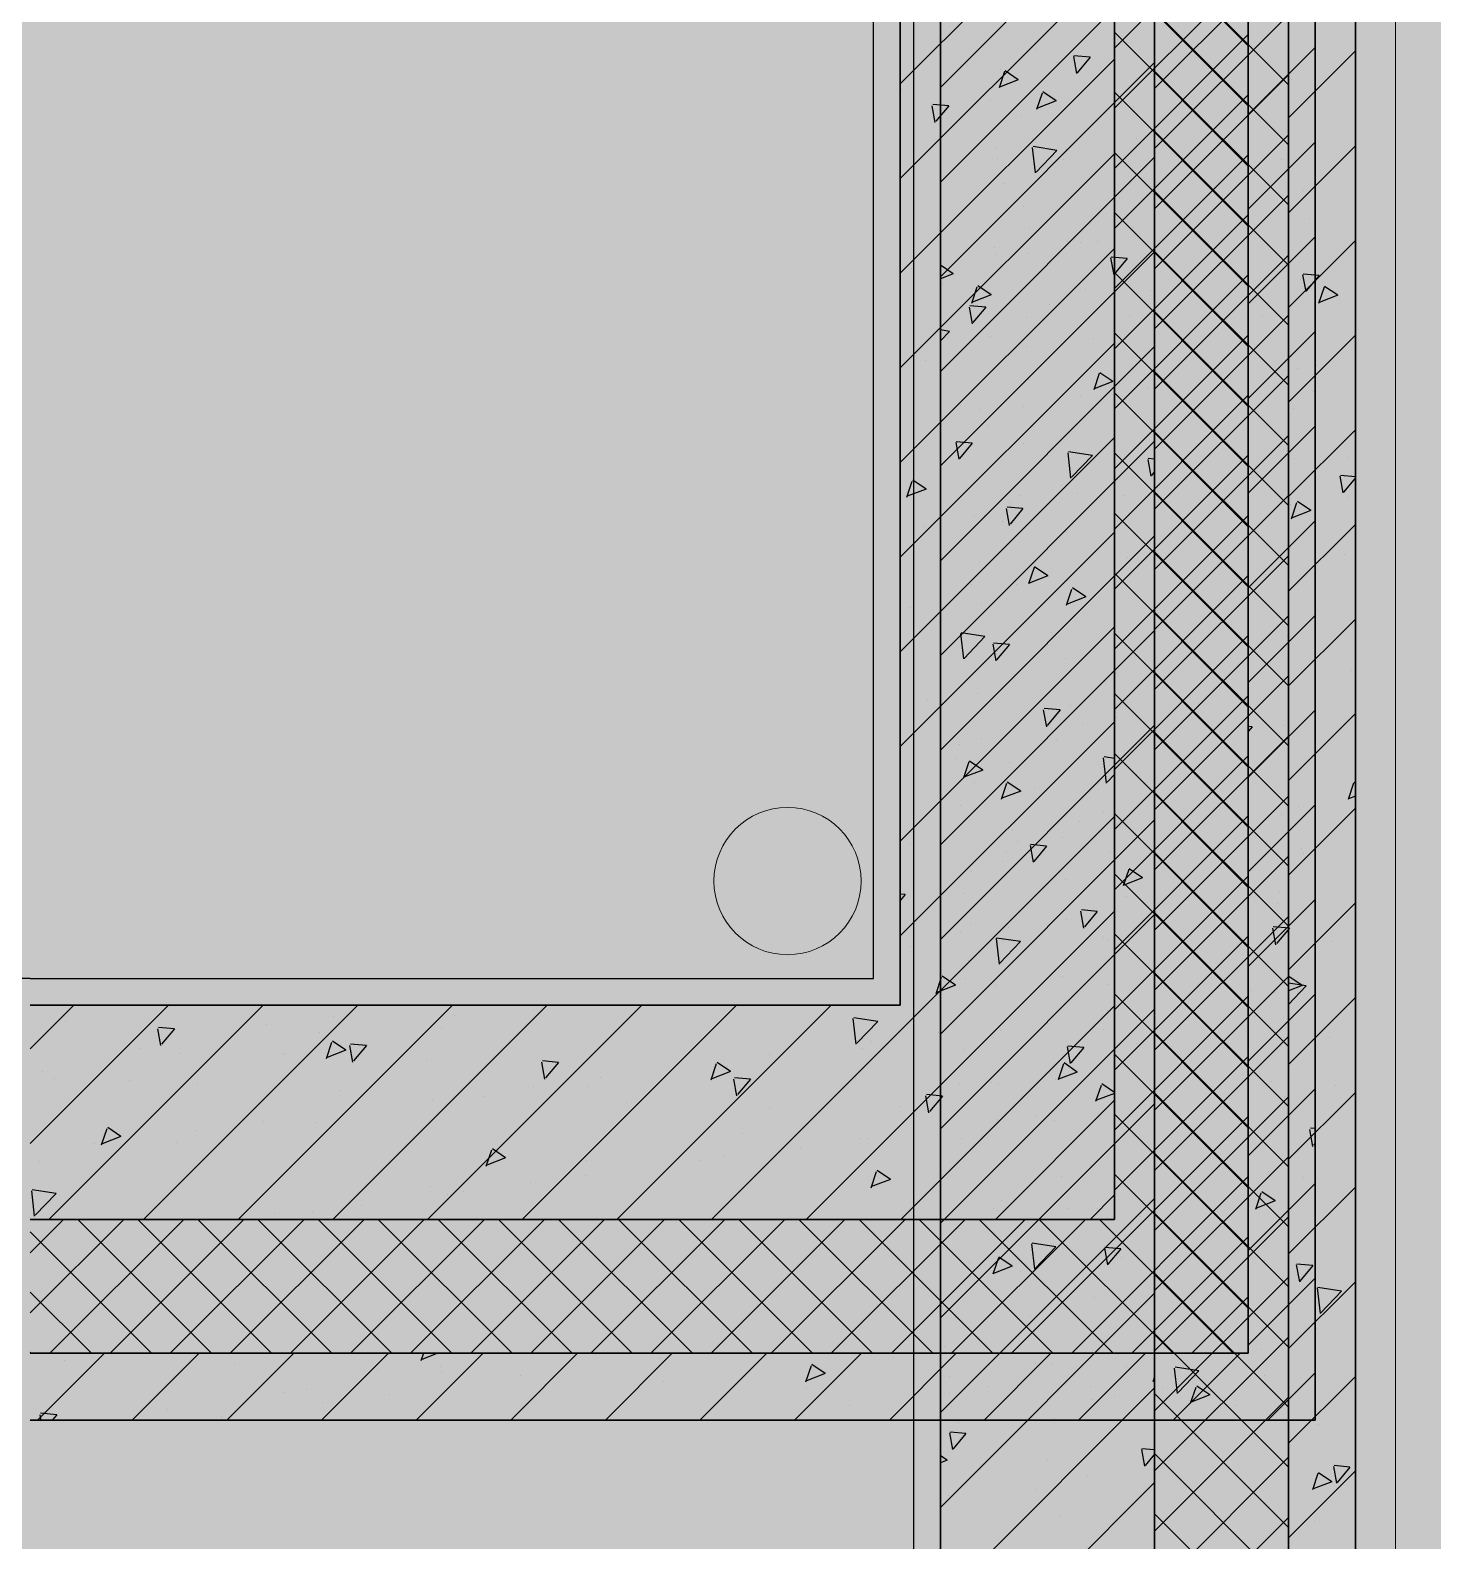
# Model space of a CAD drawing. Header units: inches. Extents: x 143994 to 247866, y 243815 to 272761.
# Drawn here: x 178546 to 179593, y 249636 to 250764 of the extents above; entities that cross this region are included whole.
import ezdxf

# ---------------------------------------------------------------- set-up
doc = ezdxf.new("R2010")
doc.units = ezdxf.units.IN
doc.header["$LTSCALE"] = 1000
doc.header["$MEASUREMENT"] = 0
doc.layers.get('DEFPOINTS').update_dxf_attribs({"color": 62})
for name, color, linetype in [('0-建筑1F', 127, 'Continuous'), ('0-建筑2F', 127, 'Continuous'), ('A-S-face(建筑粉刷线)', 136, 'Continuous'), ('PUB_HATCH', 8, 'Continuous')]:
    doc.layers.add(name, color=color, linetype=linetype)
for name, color, linetype, lineweight in [('A-Flr-Opng', 14, 'Continuous', 9), ('A-M-Stone', 11, 'Continuous', 15), ('A-Wall', 254, 'Continuous', 35), ('W-保温层', 8, 'Continuous', 13)]:
    doc.layers.add(name, color=color, linetype=linetype, lineweight=lineweight)

# ---------------------------------------------------------------- blocks, each defined once
blk = doc.blocks.new('144')
at = {"layer": 'A-Flr-Opng', "color": 127}
blk.add_circle((660072.7, -390057.6), 55, dxfattribs=at)
blk.add_circle((660072.7, -390057.6), 55, dxfattribs=at)
at = {"layer": 'A-S-face(建筑粉刷线)', "color": 127}
for p, q in [((660136.9, -390130.3), (660136.9, -387145.3)), ((659506.9, -390130.3), (657906.9, -390130.3)), ((659506.9, -390130.3), (660136.9, -390130.3))]:
    blk.add_line(p, q, dxfattribs=at)
at = {"layer": 'A-Wall', "color": 127}
for p, q in [((660156.9, -385330.3), (660156.9, -390150.3)), ((660316.9, -390310.3), (660316.9, -385330.3)), ((660416.9, -385330.3), (660416.9, -390410.3)), ((660466.9, -390460.3), (660466.9, -385330.3)), ((660156.9, -390150.3), (659506.9, -390150.3)), ((659506.9, -390310.3), (660316.9, -390310.3)), ((660416.9, -390410.3), (659506.9, -390410.3)), ((659506.9, -390460.3), (660466.9, -390460.3))]:
    blk.add_line(p, q, dxfattribs=at)
at = {"layer": 'PUB_HATCH', "color": 127, "linetype": 'Continuous'}
for p, q in [((660316.9, -389302.2), (660156.9, -389462.2)), ((660316.9, -389372.9), (660156.9, -389532.9)), ((660258.4, -389436.6), (660258.4, -389436.6)), ((660466.9, -389435), (660416.9, -389485)), ((660316.9, -389443.6), (660156.9, -389603.6)), ((660207.1, -389448.5), (660207.1, -389448.5)), ((660274.5, -389446.2), (660274.5, -389446.2)), ((660157.1, -389455.1), (660157.1, -389455.1)), ((660157.9, -389466.2), (660157.9, -389466.2)), ((660262.9, -389469.1), (660258.8, -389481.2)), ((660273.5, -389474.8), (660259.5, -389480.2)), ((660273.5, -389474.8), (660263.5, -389468.1)), ((660460.9, -389475.4), (660460.9, -389475.4)), ((660180.5, -389478.5), (660182.8, -389491)), ((660193.1, -389478.5), (660181.2, -389477.5)), ((660193.1, -389478.5), (660183.5, -389490)), ((660228.1, -389509.6), (660228.1, -389509.6)), ((660255.5, -389509.7), (660257.7, -389528.7)), ((660256, -389503.2), (660256, -389503.2)), ((660274, -389511.8), (660256.2, -389509)), ((660466.9, -389505.7), (660416.9, -389555.7)), ((660316.9, -389514.3), (660156.9, -389674.3)), ((660274, -389511.8), (660258.4, -389528)), ((660280.8, -389510.8), (660280.8, -389510.8)), ((660441.6, -389518.6), (660441.6, -389518.6)), ((660234.2, -389536.2), (660234.2, -389536.2)), ((660458.4, -389541.9), (660458.4, -389541.9)), ((660253.5, -389569.7), (660253.5, -389569.7)), ((660466.9, -389576.4), (660416.9, -389626.4)), ((660316.9, -389585), (660156.9, -389745)), ((660252.9, -389588.9), (660252.9, -389588.9)), ((660282.2, -389580.1), (660282.2, -389580.1)), ((660304, -389579.7), (660304, -389579.7)), ((660165.5, -389600.1), (660165.5, -389600.1)), ((660228.2, -389589.7), (660228.2, -389589.7)), ((660466.4, -389597.9), (660466.4, -389597.9)), ((660188.3, -389611.3), (660188.3, -389611.3)), ((660456, -389608.5), (660456, -389608.5)), ((660214.2, -389614.1), (660210.1, -389626.2)), ((660224.8, -389619.8), (660210.8, -389625.2)), ((660224.8, -389619.8), (660214.9, -389613.1)), ((660295.1, -389615.8), (660295.1, -389615.8)), ((660208.3, -389628.9), (660210.6, -389641.5)), ((660220.9, -389629), (660208.9, -389627.9)), ((660220.9, -389629), (660211.2, -389640.4)), ((660251.1, -389636.3), (660251.1, -389636.3)), ((660427.7, -389635.3), (660427.7, -389635.3)), ((660316.9, -389655.7), (660156.9, -389815.7)), ((660301.4, -389652), (660301.4, -389652)), ((660466.9, -389647.1), (660416.9, -389697.1)), ((660251.3, -389658.6), (660251.3, -389658.6)), ((660175.6, -389668.5), (660175.6, -389668.5)), ((660453.6, -389675.1), (660453.6, -389675.1)), ((660273.9, -389699.4), (660273.9, -389699.4)), ((660248.7, -389702.9), (660248.7, -389702.9)), ((660450.8, -389704.3), (660450.8, -389704.3)), ((660157.3, -389719.4), (660157.3, -389719.4)), ((660256.1, -389718), (660256.1, -389718)), ((660466.9, -389717.8), (660416.9, -389767.8)), ((660316.9, -389726.4), (660156.9, -389886.4)), ((660248.8, -389730.9), (660248.8, -389730.9)), ((660198.7, -389737.5), (660198.7, -389737.5)), ((660282, -389737.7), (660284.2, -389756.6)), ((660300.5, -389739.7), (660282.7, -389736.9)), ((660300.5, -389739.7), (660284.9, -389755.9)), ((660451.1, -389741.7), (660451.1, -389741.7)), ((660176.2, -389764.9), (660166.2, -389758.1)), ((660466.9, -389749.4), (660466.9, -389749.4)), ((660165.5, -389759.2), (660161.5, -389771.2)), ((660176.2, -389764.9), (660162.2, -389770.2)), ((660246.2, -389769.5), (660246.2, -389769.5)), ((660236, -389779.4), (660238.3, -389791.9)), ((660248.6, -389779.4), (660236.7, -389778.4)), ((660248.6, -389779.4), (660239, -389790.9)), ((660448.3, -389776.5), (660448.3, -389776.5)), ((660453, -389775.2), (660448.9, -389787.3)), ((660463.6, -389780.9), (660449.6, -389786.2)), ((660463.6, -389780.9), (660453.6, -389774.2)), ((660233.6, -389789.4), (660233.6, -389789.4)), ((660466.9, -389788.6), (660416.9, -389838.6)), ((660316.9, -389797.1), (660156.9, -389957.1)), ((660174.2, -389792.8), (660174.2, -389792.8)), ((660280.9, -389797.3), (660280.9, -389797.3)), ((660196.2, -389809.7), (660196.2, -389809.7)), ((660448.7, -389808.3), (660448.7, -389808.3)), ((660216.3, -389819.7), (660216.3, -389819.7)), ((660243.8, -389836.1), (660243.8, -389836.1)), ((660281.6, -389833.3), (660281.6, -389833.3)), ((660429.9, -389828.7), (660429.9, -389828.7)), ((660284.9, -389839.7), (660280.9, -389851.8)), ((660295.5, -389845.4), (660281.5, -389850.8)), ((660295.5, -389845.4), (660285.6, -389838.7)), ((660164.9, -389853.4), (660164.9, -389853.4)), ((660466.9, -389859.3), (660416.9, -389909.3)), ((660316.9, -389867.8), (660156.9, -390027.8)), ((660269.9, -389872), (660269.9, -389872)), ((660446.3, -389874.8), (660446.3, -389874.8)), ((660241.4, -389902.6), (660241.4, -389902.6)), ((660177.4, -389921.9), (660177.4, -389921.9)), ((660284.2, -389926.4), (660284.2, -389926.4)), ((660316.9, -389938.6), (660156.9, -390098.6)), ((660263.8, -389929.8), (660266.1, -389942.3)), ((660276.4, -389929.8), (660264.4, -389928.8)), ((660276.4, -389929.8), (660266.7, -389941.3)), ((660466.9, -389930), (660416.9, -389980)), ((660293, -389940.9), (660293, -389940.9)), ((660419.8, -389942.4), (660416.9, -389942.1)), ((660419.8, -389942.4), (660416.9, -389945.9)), ((660443.8, -389941.4), (660443.8, -389941.4)), ((660217.3, -389950.9), (660217.3, -389950.9)), ((660273.3, -389952.7), (660273.3, -389952.7)), ((660238.9, -389969.2), (660238.9, -389969.2)), ((660308.5, -389965.6), (660310.7, -389984.6)), ((660316.9, -389966), (660309.2, -389964.9)), ((660246.9, -389990.4), (660236.9, -389983.7)), ((660316.9, -389978.1), (660311.4, -389983.8)), ((660236.3, -389984.7), (660232.2, -389996.8)), ((660246.9, -389990.4), (660232.9, -389995.8)), ((660202.2, -390001.2), (660202.2, -390001.2)), ((660309, -390005.7), (660309, -390005.7)), ((660466.9, -390000.7), (660416.9, -390050.7)), ((660466.3, -390002.6), (660466.3, -390002.6)), ((660316.9, -390009.3), (660015.9, -390310.3)), ((660290.5, -390013.2), (660290.5, -390013.2)), ((660441.4, -390008), (660441.4, -390008)), ((660240.4, -390019.8), (660240.4, -390019.8)), ((660244.4, -390028), (660244.4, -390028)), ((660164.6, -390029.8), (660164.6, -390029.8)), ((660236.5, -390035.8), (660236.5, -390035.8)), ((660457.9, -390037), (660457.9, -390037)), ((660233.1, -390042.7), (660233.1, -390042.7)), ((660160.7, -390067.7), (660156.9, -390067.4)), ((660160.7, -390067.7), (660156.9, -390072.2)), ((660466.9, -390071.4), (660416.9, -390121.4)), ((660439.9, -390065.5), (660439.9, -390065.5)), ((660316.9, -390080), (660086.6, -390310.3)), ((660291.5, -390080.2), (660293.8, -390092.8)), ((660304.1, -390080.3), (660292.2, -390079.2)), ((660304.1, -390080.3), (660294.5, -390091.8)), ((660439, -390074.6), (660439, -390074.6)), ((660237.8, -390092.1), (660237.8, -390092.1)), ((660281, -390086.6), (660281, -390086.6)), ((660435, -390092.8), (660437.3, -390105.3)), ((660447.6, -390092.8), (660435.6, -390091.8)), ((660447.6, -390092.8), (660437.9, -390104.3)), ((660164.3, -390106.6), (660164.3, -390106.6)), ((660187.8, -390098.7), (660187.8, -390098.7)), ((660234.1, -390102.4), (660234.1, -390102.4)), ((660187.6, -390129.7), (660183.5, -390141.8)), ((660198.2, -390135.4), (660188.3, -390128.7)), ((660205.4, -390130.2), (660205.4, -390130.2)), ((660198.2, -390135.4), (660184.2, -390140.8)), ((660312.2, -390134.7), (660312.2, -390134.7)), ((660419, -390139.2), (660419, -390139.2)), ((660436.5, -390141.1), (660436.5, -390141.1)), ((660437.4, -390137.8), (660437.4, -390137.8)), ((659610.2, -390150.3), (659506.9, -390253.6)), ((659539.5, -390150.3), (659506.9, -390182.9)), ((659680.9, -390150.3), (659520.9, -390310.3)), ((659751.6, -390150.3), (659591.6, -390310.3)), ((659822.4, -390150.3), (659662.4, -390310.3)), ((659893.1, -390150.3), (659733.1, -390310.3)), ((659963.8, -390150.3), (659803.8, -390310.3)), ((660034.5, -390150.3), (659874.5, -390310.3)), ((660105.2, -390150.3), (659945.2, -390310.3)), ((660316.9, -390150.7), (660157.3, -390310.3)), ((660466.9, -390142.1), (660416.9, -390192.1)), ((659533.2, -390162.8), (659533.2, -390162.8)), ((659733.6, -390158.5), (659733.6, -390158.5)), ((659823.8, -390158.3), (659823.8, -390158.3)), ((660121.6, -390160.4), (660123.8, -390179.4)), ((660140.1, -390162.4), (660122.3, -390159.7)), ((660140.1, -390162.4), (660124.5, -390178.7)), ((660311.5, -390154.3), (660311.5, -390154.3)), ((659602, -390167.9), (659604.3, -390180.5)), ((659614.6, -390168), (659602.7, -390166.9)), ((659614.6, -390168), (659605, -390179.5)), ((659607.8, -390175), (659607.8, -390175)), ((659683.5, -390165.1), (659683.5, -390165.1)), ((659722.8, -390171.1), (659722.8, -390171.1)), ((659814.4, -390166.7), (659814.4, -390166.7)), ((660185.2, -390171), (660185.2, -390171)), ((660231.6, -390168.9), (660231.6, -390168.9)), ((659589.6, -390182.5), (659589.6, -390182.5)), ((659618.9, -390186.1), (659618.9, -390186.1)), ((659696.4, -390187), (659696.4, -390187)), ((659697.8, -390186.7), (659697.8, -390186.7)), ((659732.1, -390178.2), (659728.1, -390190.3)), ((659742.7, -390183.9), (659728.7, -390189.3)), ((659742.7, -390183.9), (659732.8, -390177.2)), ((659745.4, -390180.5), (659747.8, -390193)), ((659758.1, -390180.5), (659746.1, -390179.5)), ((659758.1, -390180.5), (659748.4, -390192)), ((660128.9, -390183), (660128.9, -390183)), ((660135.2, -390177.6), (660135.2, -390177.6)), ((659803.2, -390191.5), (659803.2, -390191.5)), ((659888.9, -390193), (659891.2, -390205.6)), ((659901.5, -390193.1), (659889.6, -390192)), ((659901.5, -390193.1), (659891.9, -390204.6)), ((659909.9, -390196), (659909.9, -390196)), ((660019.5, -390194.2), (660015.5, -390206.3)), ((660030.2, -390199.9), (660020.2, -390193.2)), ((660027.9, -390195.8), (660027.9, -390195.8)), ((660059.4, -390187.5), (660059.4, -390187.5)), ((659516.2, -390200.2), (659516.2, -390200.2)), ((659525, -390204.8), (659525, -390204.8)), ((659581.2, -390206.7), (659581.2, -390206.7)), ((659631.8, -390209.3), (659631.8, -390209.3)), ((659933.1, -390204.2), (659933.1, -390204.2)), ((660030.2, -390199.9), (660016.2, -390205.3)), ((660016.7, -390200.5), (660016.7, -390200.5)), ((660032.3, -390205.6), (660034.7, -390218.1)), ((660045, -390205.6), (660033, -390204.6)), ((660045, -390205.6), (660035.3, -390217.1)), ((660123.5, -390205), (660123.5, -390205)), ((660230.2, -390209.5), (660230.2, -390209.5)), ((660272.7, -390205.9), (660272.7, -390205.9)), ((660316.9, -390215.5), (660307.6, -390209.2)), ((660434.1, -390207.7), (660434.1, -390207.7)), ((659738.6, -390213.8), (659738.6, -390213.8)), ((659807.3, -390220.7), (659807.3, -390220.7)), ((659845.3, -390218.4), (659845.3, -390218.4)), ((659883, -390210.7), (659883, -390210.7)), ((659924, -390210.8), (659924, -390210.8)), ((660175.8, -390218.1), (660178.1, -390230.7)), ((660188.4, -390218.2), (660176.5, -390217.1)), ((660188.4, -390218.2), (660178.8, -390229.7)), ((660307, -390210.3), (660302.9, -390222.3)), ((660316.9, -390216.2), (660303.6, -390221.3)), ((660466.9, -390212.8), (660416.9, -390262.8)), ((660443.8, -390218.6), (660443.8, -390218.6)), ((659821.4, -390224.9), (659821.4, -390224.9)), ((659952.1, -390222.9), (659952.1, -390222.9)), ((660058.9, -390227.4), (660058.9, -390227.4)), ((660156.1, -390225.9), (660156.1, -390225.9)), ((660165.6, -390231.9), (660165.6, -390231.9)), ((660316.9, -390221.4), (660228, -390310.3)), ((659564.1, -390242.7), (659560, -390254.8)), ((659574.7, -390248.4), (659564.8, -390241.7)), ((659681, -390237.3), (659681, -390237.3)), ((659720.3, -390237.7), (659720.3, -390237.7)), ((660229.2, -390235.5), (660229.2, -390235.5)), ((660258.9, -390233.2), (660258.9, -390233.2)), ((660272.4, -390236.4), (660272.4, -390236.4)), ((660462.7, -390243.2), (660465, -390255.8)), ((660466.9, -390242.5), (660463.4, -390242.2)), ((659555.2, -390253.9), (659555.2, -390253.9)), ((659574.7, -390248.4), (659560.7, -390253.8)), ((659616.5, -390252.7), (659616.5, -390252.7)), ((659630.9, -390243.9), (659630.9, -390243.9)), ((660039.4, -390246), (660039.4, -390246)), ((660126.5, -390249.6), (660126.5, -390249.6)), ((660132.6, -390249.8), (660132.6, -390249.8)), ((660466.9, -390253.3), (660465.7, -390254.8)), ((659851.5, -390258.7), (659847.4, -390270.8)), ((659862.1, -390264.4), (659848.1, -390269.8)), ((659862.1, -390264.4), (659852.2, -390257.7)), ((659922.8, -390266), (659922.8, -390266)), ((660025.5, -390262.4), (660025.5, -390262.4)), ((660082.6, -390256.4), (660082.6, -390256.4)), ((660465.7, -390255.9), (660465.7, -390255.9)), ((659513.8, -390266.8), (659513.8, -390266.8)), ((659921.6, -390277.4), (659921.6, -390277.4)), ((660006.8, -390266.4), (660006.8, -390266.4)), ((660138.9, -390274.8), (660134.9, -390286.9)), ((660149.6, -390280.5), (660139.6, -390273.8)), ((660431.7, -390274.3), (660431.7, -390274.3)), ((659526.2, -390291.1), (659508.5, -390288.3)), ((659806.2, -390286), (659806.2, -390286)), ((659880.5, -390283), (659880.5, -390283)), ((660149.6, -390280.5), (660135.5, -390285.8)), ((660466.9, -390283.5), (660416.9, -390333.5)), ((660458.4, -390278.9), (660458.4, -390278.9)), ((659507.8, -390289), (659510, -390308)), ((659526.2, -390291.1), (659510.7, -390307.3)), ((659754.7, -390299.6), (659754.7, -390299.6)), ((659818.9, -390291.5), (659818.9, -390291.5)), ((659830.4, -390289.6), (659830.4, -390289.6)), ((660232.5, -390295.9), (660232.5, -390295.9)), ((660316.9, -390292.1), (660298.8, -390310.3)), ((660426.4, -390290.8), (660422.3, -390302.9)), ((660437, -390296.5), (660423, -390301.9)), ((660437, -390296.5), (660427, -390289.8)), ((659689.5, -390306), (659689.5, -390306)), ((659717.9, -390304.3), (659717.9, -390304.3)), ((660226.8, -390302.1), (660226.8, -390302.1)), ((660282.1, -390302.1), (660282.1, -390302.1)), ((660429.2, -390340.9), (660429.2, -390340.9)), ((660466.9, -390354.2), (660416.9, -390404.2)), ((660447, -390347.6), (660447, -390347.6)), ((659562.4, -390410.3), (659512.4, -390460.3)), ((659633.1, -390410.3), (659583.1, -390460.3)), ((659703.8, -390410.3), (659653.8, -390460.3)), ((659774.5, -390410.3), (659724.5, -390460.3)), ((659845.2, -390410.3), (659795.2, -390460.3)), ((659800.7, -390410.3), (659798.8, -390415.9)), ((659811.4, -390410.3), (659799.5, -390414.9)), ((659915.9, -390410.3), (659865.9, -390460.3)), ((659916.8, -390410.6), (659916.8, -390410.6)), ((659986.6, -390410.3), (659936.6, -390460.3)), ((660057.3, -390410.3), (660007.3, -390460.3)), ((660128, -390410.3), (660078, -390460.3)), ((660198.8, -390410.3), (660148.8, -390460.3)), ((660269.5, -390410.3), (660219.5, -390460.3)), ((660340.2, -390410.3), (660290.2, -390460.3)), ((660410.9, -390410.3), (660360.9, -390460.3)), ((660426.8, -390407.5), (660426.8, -390407.5)), ((659532.6, -390416.1), (659532.6, -390416.1)), ((659553.1, -390413.2), (659553.1, -390413.2)), ((659659.8, -390417.7), (659659.8, -390417.7)), ((659766.6, -390422.2), (659766.6, -390422.2)), ((659813.8, -390419.9), (659813.8, -390419.9)), ((659901.6, -390424.2), (659901.6, -390424.2)), ((659977.3, -390414.2), (659977.3, -390414.2)), ((660090.3, -390419.8), (660086.2, -390431.9)), ((660100.9, -390425.5), (660090.9, -390418.8)), ((660151.5, -390413.4), (660151.5, -390413.4)), ((660258.3, -390417.9), (660258.3, -390417.9)), ((660325.8, -390420.3), (660325.8, -390420.3)), ((660361.6, -390421.4), (660363.8, -390440.4)), ((660380, -390423.5), (660362.3, -390420.7)), ((660380, -390423.5), (660364.5, -390439.7)), ((660365, -390422.4), (660365, -390422.4)), ((659814.1, -390424.6), (659814.1, -390424.6)), ((659873.4, -390426.7), (659873.4, -390426.7)), ((659980.1, -390431.2), (659980.1, -390431.2)), ((660100.9, -390425.5), (660086.9, -390430.9)), ((660221.9, -390435.3), (660221.9, -390435.3)), ((660388.3, -390441.5), (660378.4, -390434.8)), ((660429, -390426.7), (660429, -390426.7)), ((660466.9, -390425), (660431.6, -390460.3)), ((659697.2, -390440), (659697.2, -390440)), ((659713, -390437.4), (659713, -390437.4)), ((659775.3, -390440.8), (659775.3, -390440.8)), ((660086.9, -390435.7), (660086.9, -390435.7)), ((660193.7, -390440.3), (660193.7, -390440.3)), ((660300.4, -390444.8), (660300.4, -390444.8)), ((660353.2, -390436.7), (660353.2, -390436.7)), ((660377.7, -390435.8), (660373.6, -390447.9)), ((660388.3, -390441.5), (660374.3, -390446.9)), ((660388.8, -390439.2), (660388.8, -390439.2)), ((659514, -390456.3), (659514.8, -390460.3)), ((659526.7, -390456.3), (659514.7, -390455.2)), ((659526.7, -390456.3), (659523.3, -390460.3)), ((659609.2, -390452.4), (659609.2, -390452.4)), ((659649.5, -390457.4), (659649.5, -390457.4)), ((659725.2, -390447.4), (659725.2, -390447.4)), ((660119.2, -390449.3), (660119.2, -390449.3)), ((660226.9, -390453.3), (660226.9, -390453.3)), ((660407.2, -390449.3), (660407.2, -390449.3)), ((659580.6, -390460), (659580.6, -390460)), ((660176.8, -390459.9), (660176.8, -390459.9)), ((660272.1, -390459.2), (660272.1, -390459.2))]:
    blk.add_line(p, q, dxfattribs=at)
at = {"layer": 'W-保温层', "color": 127, "linetype": 'Continuous'}
for p, q in [((660316.9, -389333.7), (660416.9, -389433.7)), ((660416.9, -389335.5), (660316.9, -389435.5)), ((660316.9, -389378.6), (660416.9, -389478.6)), ((660416.9, -389380.4), (660316.9, -389480.4)), ((660316.9, -389423.5), (660416.9, -389523.5)), ((660416.9, -389425.3), (660316.9, -389525.3)), ((660316.9, -389468.4), (660416.9, -389568.4)), ((660416.9, -389470.2), (660316.9, -389570.2)), ((660316.9, -389513.3), (660416.9, -389613.3)), ((660416.9, -389515.1), (660316.9, -389615.1)), ((660316.9, -389558.2), (660416.9, -389658.2)), ((660416.9, -389560), (660316.9, -389660)), ((660316.9, -389603.1), (660416.9, -389703.1)), ((660416.9, -389604.9), (660316.9, -389704.9)), ((660316.9, -389648), (660416.9, -389748)), ((660416.9, -389649.8), (660316.9, -389749.8)), ((660316.9, -389692.9), (660416.9, -389792.9)), ((660416.9, -389694.7), (660316.9, -389794.7)), ((660316.9, -389737.8), (660416.9, -389837.8)), ((660416.9, -389739.6), (660316.9, -389839.6)), ((660316.9, -389782.7), (660416.9, -389882.7)), ((660416.9, -389784.5), (660316.9, -389884.5)), ((660316.9, -389827.6), (660416.9, -389927.6)), ((660416.9, -389829.4), (660316.9, -389929.4)), ((660316.9, -389872.5), (660416.9, -389972.5)), ((660416.9, -389874.3), (660316.9, -389974.3)), ((660316.9, -389917.4), (660416.9, -390017.4)), ((660416.9, -389919.2), (660316.9, -390019.2)), ((660316.9, -389962.3), (660416.9, -390062.3)), ((660416.9, -389964.1), (660316.9, -390064.1)), ((660316.9, -390007.2), (660416.9, -390107.2)), ((660416.9, -390009), (660316.9, -390109)), ((660316.9, -390052.1), (660416.9, -390152.1)), ((660416.9, -390053.9), (660316.9, -390153.9)), ((660316.9, -390097), (660416.9, -390197)), ((660416.9, -390098.8), (660316.9, -390198.8)), ((660316.9, -390141.9), (660416.9, -390241.9)), ((660416.9, -390143.7), (660316.9, -390243.7)), ((660316.9, -390186.8), (660416.9, -390286.8)), ((660416.9, -390188.6), (660316.9, -390288.6)), ((660316.9, -390231.7), (660416.9, -390331.7)), ((660416.9, -390233.5), (660240.1, -390410.3)), ((660316.9, -390276.6), (660416.9, -390376.6)), ((660416.9, -390278.4), (660285, -390410.3)), ((659576.8, -390310.3), (659506.9, -390380.2)), ((659531.9, -390310.3), (659506.9, -390335.3)), ((659621.7, -390310.3), (659521.7, -390410.3)), ((659542.4, -390310.3), (659642.4, -390410.3)), ((659666.6, -390310.3), (659566.6, -390410.3)), ((659587.3, -390310.3), (659687.3, -390410.3)), ((659711.5, -390310.3), (659611.5, -390410.3)), ((659632.2, -390310.3), (659732.2, -390410.3)), ((659756.4, -390310.3), (659656.4, -390410.3)), ((659677.1, -390310.3), (659777.1, -390410.3)), ((659801.3, -390310.3), (659701.3, -390410.3)), ((659722, -390310.3), (659822, -390410.3)), ((659846.2, -390310.3), (659746.2, -390410.3)), ((659766.9, -390310.3), (659866.9, -390410.3)), ((659891.1, -390310.3), (659791.1, -390410.3)), ((659811.8, -390310.3), (659911.8, -390410.3)), ((659936, -390310.3), (659836, -390410.3)), ((659856.7, -390310.3), (659956.7, -390410.3)), ((659980.9, -390310.3), (659880.9, -390410.3)), ((659901.6, -390310.3), (660001.6, -390410.3)), ((660025.8, -390310.3), (659925.8, -390410.3)), ((659946.5, -390310.3), (660046.5, -390410.3)), ((660070.7, -390310.3), (659970.7, -390410.3)), ((659991.4, -390310.3), (660091.4, -390410.3)), ((660115.6, -390310.3), (660015.6, -390410.3)), ((660036.3, -390310.3), (660136.3, -390410.3)), ((660160.5, -390310.3), (660060.5, -390410.3)), ((660081.2, -390310.3), (660181.2, -390410.3)), ((660205.4, -390310.3), (660105.4, -390410.3)), ((660126.1, -390310.3), (660226.1, -390410.3)), ((660250.3, -390310.3), (660150.3, -390410.3)), ((660171, -390310.3), (660271, -390410.3)), ((660295.2, -390310.3), (660195.2, -390410.3)), ((660215.9, -390310.3), (660315.9, -390410.3)), ((660260.8, -390310.3), (660360.8, -390410.3)), ((660305.7, -390310.3), (660405.7, -390410.3)), ((659506.9, -390319.7), (659597.5, -390410.3)), ((660416.9, -390323.3), (660329.9, -390410.3)), ((659506.9, -390364.6), (659552.6, -390410.3)), ((660416.9, -390368.2), (660374.8, -390410.3)), ((659506.9, -390409.5), (659507.7, -390410.3))]:
    blk.add_line(p, q, dxfattribs=at)
blk = doc.blocks.new('1442323')
at = {"layer": 'A-M-Stone', "color": 127}
blk.add_line((702546.9, -388869.3), (702546.9, -391379.3), dxfattribs=at)
at = {"layer": 'A-S-face(建筑粉刷线)', "color": 127}
blk.add_line((702186.9, -388869.3), (702186.9, -391019.3), dxfattribs=at)
at = {"layer": 'A-Wall', "color": 127}
for p, q in [((702206.9, -388869.3), (702206.9, -391039.3)), ((702366.9, -391199.3), (702366.9, -388869.3)), ((702466.9, -388869.3), (702466.9, -391299.3)), ((702516.9, -391349.3), (702516.9, -388869.3))]:
    blk.add_line(p, q, dxfattribs=at)
at = {"layer": 'PUB_HATCH', "color": 127, "linetype": 'Continuous'}
for p, q in [((702366.9, -389363.8), (702206.9, -389523.8)), ((702366.9, -389434.5), (702206.9, -389594.5)), ((702339.3, -389487.8), (702339.3, -389487.8)), ((702355.8, -389495.4), (702355.8, -389495.4)), ((702516.9, -389496.6), (702466.9, -389546.6)), ((702366.9, -389505.2), (702206.9, -389665.2)), ((702222.7, -389507.8), (702222.7, -389507.8)), ((702306.3, -389500.8), (702308.6, -389513.3)), ((702318.7, -389501.3), (702306.7, -389500.2)), ((702318.7, -389501.3), (702309, -389512.8)), ((702254.8, -389511.9), (702250.7, -389524)), ((702265.1, -389518.1), (702251.1, -389523.5)), ((702252, -389510.4), (702252, -389510.4)), ((702265.1, -389518.1), (702255.2, -389511.4)), ((702469.4, -389518), (702469.4, -389518)), ((702244.4, -389533.8), (702244.4, -389533.8)), ((702351.1, -389538.3), (702351.1, -389538.3)), ((702217.2, -389551.2), (702217.2, -389551.2)), ((702267.3, -389544.6), (702267.3, -389544.6)), ((702353.4, -389561.9), (702353.4, -389561.9)), ((702366.9, -389575.9), (702206.9, -389735.9)), ((702249.5, -389576.9), (702249.5, -389576.9)), ((702299.1, -389577.8), (702299.1, -389577.8)), ((702516.9, -389567.4), (702466.9, -389617.4)), ((702341, -389606.8), (702341, -389606.8)), ((702269.2, -389613.1), (702269.2, -389613.1)), ((702347, -389621.7), (702347, -389621.7)), ((702482.7, -389622.1), (702482.7, -389622.1)), ((702214.7, -389623.4), (702214.7, -389623.4)), ((702351, -389628.5), (702351, -389628.5)), ((702230.4, -389641.8), (702230.4, -389641.8)), ((702247.1, -389643.5), (702247.1, -389643.5)), ((702311.3, -389639.9), (702311.3, -389639.9)), ((702516.9, -389638.1), (702466.9, -389688.1)), ((702366.9, -389646.6), (702206.9, -389806.6)), ((702216.5, -389663.1), (702206.9, -389656.7)), ((702334.1, -389651.2), (702336.4, -389663.8)), ((702346.4, -389651.7), (702334.5, -389650.7)), ((702346.4, -389651.7), (702336.8, -389663.2)), ((702216.5, -389663.1), (702206.9, -389666.8)), ((702477.5, -389663.8), (702479.8, -389676.3)), ((702489.9, -389664.3), (702477.9, -389663.2)), ((702489.9, -389664.3), (702480.2, -389675.8)), ((702364.1, -389675.7), (702364.1, -389675.7)), ((702493.6, -389673), (702489.5, -389685.1)), ((702503.9, -389679.1), (702489.9, -389684.5)), ((702503.9, -389679.1), (702493.9, -389672.4)), ((702288.4, -389685.7), (702288.4, -389685.7)), ((702348.5, -389695.1), (702348.5, -389695.1)), ((702213.6, -389706.1), (702206.9, -389705)), ((702213.6, -389706.1), (702206.9, -389713.1)), ((702244.7, -389710.1), (702244.7, -389710.1)), ((702516.9, -389708.8), (702466.9, -389758.8)), ((702366.9, -389717.4), (702206.9, -389877.4)), ((702487.9, -389731.4), (702487.9, -389731.4)), ((702272.4, -389742.1), (702272.4, -389742.1)), ((702325.5, -389737.5), (702321.5, -389749.6)), ((702335.8, -389743.6), (702321.8, -389749)), ((702335.8, -389743.6), (702325.9, -389736.9)), ((702338.8, -389741.1), (702338.8, -389741.1)), ((702311.5, -389754.6), (702311.5, -389754.6)), ((702361.6, -389748), (702361.6, -389748)), ((702485.9, -389751.1), (702485.9, -389751.1)), ((702222.1, -389761.1), (702222.1, -389761.1)), ((702235.8, -389764.6), (702235.8, -389764.6)), ((702346.1, -389761.7), (702346.1, -389761.7)), ((702242.2, -389776.7), (702242.2, -389776.7)), ((702516.9, -389779.5), (702466.9, -389829.5)), ((702366.9, -389788.1), (702206.9, -389948.1)), ((702218.4, -389789.1), (702220.7, -389801.6)), ((702230.7, -389789.6), (702218.8, -389788.6)), ((702230.7, -389789.6), (702221.1, -389801.1)), ((702361.8, -389801.7), (702364.1, -389814.2)), ((702366.9, -389801.5), (702362.2, -389801.1)), ((702511, -389800.3), (702511, -389800.3)), ((702366.9, -389810.8), (702364.5, -389813.6)), ((702505.3, -389814.2), (702507.6, -389826.7)), ((702516.9, -389814.6), (702505.7, -389813.7)), ((702297.2, -389821.4), (702297.2, -389821.4)), ((702516.9, -389815.5), (702508, -389826.2)), ((702258.9, -389833.5), (702258.9, -389833.5)), ((702298.5, -389831.1), (702298.5, -389831.1)), ((702309, -389826.9), (702309, -389826.9)), ((702343.7, -389828.3), (702343.7, -389828.3)), ((702510.7, -389830.5), (702510.7, -389830.5)), ((702232.6, -389843.8), (702232.6, -389843.8)), ((702239.8, -389843.3), (702239.8, -389843.3)), ((702339.4, -389848.3), (702339.4, -389848.3)), ((702366.9, -389858.8), (702206.9, -390018.8)), ((702516.9, -389850.2), (702466.9, -389900.2)), ((702276.9, -389882.5), (702272.8, -389894.6)), ((702287.2, -389888.7), (702277.2, -389882)), ((702346.4, -389875), (702346.4, -389875)), ((702508.5, -389872.6), (702508.5, -389872.6)), ((702287.2, -389888.7), (702273.2, -389894)), ((702229.8, -389895), (702229.8, -389895)), ((702341.2, -389894.8), (702341.2, -389894.8)), ((702237.4, -389909.8), (702237.4, -389909.8)), ((702256.4, -389905.8), (702256.4, -389905.8)), ((702516.9, -389920.9), (702466.9, -389970.9)), ((702366.9, -389929.5), (702206.9, -390089.5)), ((702222, -389931.6), (702224.2, -389950.6)), ((702240.2, -389934), (702222.4, -389931.3)), ((702240.2, -389934), (702224.6, -389950.3)), ((702246.1, -389939.6), (702248.4, -389952.1)), ((702258.5, -389940), (702246.5, -389939)), ((702258.5, -389940), (702248.8, -389951.5)), ((702300.4, -389950.5), (702300.4, -389950.5)), ((702338.8, -389961.4), (702338.8, -389961.4)), ((702513.9, -389959.5), (702513.9, -389959.5)), ((702330.1, -389968), (702330.1, -389968)), ((702234.9, -389976.4), (702234.9, -389976.4)), ((702338.2, -389994.3), (702338.2, -389994.3)), ((702516.9, -389991.6), (702466.9, -390041.6)), ((702366.9, -390000.2), (702206.9, -390160.2)), ((702221.5, -390014.4), (702221.5, -390014.4)), ((702218.4, -390025.3), (702218.4, -390025.3)), ((702228.2, -390027.5), (702224.1, -390039.6)), ((702238.5, -390033.7), (702228.6, -390027)), ((702336.4, -390028), (702336.4, -390028)), ((702238.5, -390033.7), (702224.5, -390039.1)), ((702325.2, -390029.8), (702325.2, -390029.8)), ((702353.2, -390036.9), (702353.2, -390036.9)), ((702232.5, -390043), (702232.5, -390043)), ((702277.4, -390046.9), (702277.4, -390046.9)), ((702515.6, -390043.6), (702511.6, -390055.6)), ((702516.9, -390043.6), (702516, -390043)), ((702260.6, -390052.2), (702260.6, -390052.2)), ((702516.9, -390062.3), (702466.9, -390112.3)), ((702474.1, -390061.2), (702474.1, -390061.2)), ((702516.9, -390053.2), (702511.9, -390055.1)), ((702366.9, -390070.9), (702206.9, -390230.9)), ((702297.9, -390084.3), (702297.9, -390084.3)), ((702273.9, -390090), (702276.2, -390102.5)), ((702286.2, -390090.5), (702274.3, -390089.4)), ((702286.2, -390090.5), (702276.6, -390102)), ((702333.9, -390094.6), (702333.9, -390094.6)), ((702476.9, -390092.6), (702476.9, -390092.6)), ((702347.6, -390108.1), (702343.5, -390120.1)), ((702357.9, -390114.2), (702348, -390107.5)), ((702230.1, -390109.6), (702230.1, -390109.6)), ((702300.6, -390115.8), (702300.6, -390115.8)), ((702357.9, -390114.2), (702343.9, -390119.6)), ((702350.6, -390109.2), (702350.6, -390109.2)), ((702224.8, -390125.8), (702224.8, -390125.8)), ((702345.8, -390128.3), (702345.8, -390128.3)), ((702366.9, -390141.6), (702206.9, -390301.6)), ((702516.9, -390133), (702466.9, -390183)), ((702229.2, -390148.3), (702229.2, -390148.3)), ((702221.7, -390154.4), (702221.7, -390154.4)), ((702248.5, -390159.6), (702250.7, -390178.6)), ((702266.7, -390161.9), (702248.9, -390159.2)), ((702266.7, -390161.9), (702251.1, -390178.2)), ((702328.4, -390158.9), (702328.4, -390158.9)), ((702331.5, -390161.1), (702331.5, -390161.1)), ((702500.1, -390161.5), (702500.1, -390161.5)), ((702227.6, -390176.1), (702227.6, -390176.1)), ((702248, -390194.7), (702248, -390194.7)), ((702298, -390188.1), (702298, -390188.1)), ((702467, -390188.6), (702466.9, -390188.7)), ((702480.1, -390195), (702466.9, -390193)), ((702477.3, -390194.7), (702466.9, -390198.7)), ((702480.1, -390195), (702466.9, -390208.8)), ((702477.3, -390194.7), (702467.3, -390188)), ((702516.9, -390203.7), (702466.9, -390253.7)), ((702366.9, -390212.3), (702206.9, -390372.3)), ((702329.1, -390227.7), (702329.1, -390227.7)), ((702225.2, -390242.7), (702225.2, -390242.7)), ((702246.5, -390233.7), (702246.5, -390233.7)), ((702301.6, -390240.4), (702303.9, -390253)), ((702314, -390240.9), (702302, -390239.9)), ((702314, -390240.9), (702304.3, -390252.4)), ((702353.2, -390238.2), (702353.2, -390238.2)), ((702497.5, -390233.8), (702497.5, -390233.8)), ((702298.9, -390253.1), (702294.9, -390265.2)), ((702309.2, -390259.3), (702299.3, -390252.5)), ((702337.6, -390247.6), (702337.6, -390247.6)), ((702288.6, -390260.5), (702288.6, -390260.5)), ((702309.2, -390259.3), (702295.2, -390264.6)), ((702220.9, -390267.6), (702220.9, -390267.6)), ((702245.4, -390267), (702245.4, -390267)), ((702516.9, -390274.5), (702466.9, -390324.5)), ((702502.2, -390269.6), (702502.2, -390269.6)), ((702366.9, -390283), (702206.9, -390443)), ((702326.7, -390294.3), (702326.7, -390294.3)), ((702222.8, -390309.3), (702222.8, -390309.3)), ((702319.1, -390329.3), (702319.1, -390329.3)), ((702297.3, -390337.6), (702297.3, -390337.6)), ((702516.9, -390345.2), (702466.9, -390395.2)), ((702366.9, -390353.7), (702206.9, -390513.7)), ((702249.7, -390362.7), (702249.7, -390362.7)), ((702324.2, -390360.9), (702324.2, -390360.9)), ((702356.5, -390367.2), (702356.5, -390367.2)), ((702220.3, -390375.9), (702220.3, -390375.9)), ((702275, -390387.5), (702277.2, -390406.5)), ((702293.2, -390389.9), (702275.4, -390387.1)), ((702293.2, -390389.9), (702277.6, -390406.1)), ((702341.7, -390391.4), (702329.8, -390390.3)), ((702345.2, -390381.5), (702345.2, -390381.5)), ((702228.6, -390401.5), (702228.6, -390401.5)), ((702250.2, -390398.1), (702246.2, -390410.2)), ((702260.6, -390404.3), (702250.6, -390397.6)), ((702329.4, -390390.9), (702331.7, -390403.4)), ((702341.7, -390391.4), (702332.1, -390402.9)), ((702342.2, -390398.2), (702342.2, -390398.2)), ((702260.6, -390404.3), (702246.6, -390409.7)), ((702266.5, -390408.1), (702266.5, -390408.1)), ((702472.8, -390403.4), (702475.1, -390416)), ((702485.2, -390403.9), (702473.2, -390402.9)), ((702485.2, -390403.9), (702475.5, -390415.4)), ((702516.9, -390415.9), (702466.9, -390465.9)), ((702488.5, -390420.6), (702490.7, -390439.6)), ((702506.6, -390423), (702488.8, -390420.2)), ((702506.6, -390423), (702491.1, -390439.2)), ((702366.9, -390424.5), (702206.9, -390584.5)), ((702321.8, -390427.5), (702321.8, -390427.5)), ((702217.9, -390442.5), (702217.9, -390442.5)), ((702274.5, -390442), (702274.5, -390442)), ((702488, -390451.1), (702488, -390451.1)), ((702209.9, -390464.4), (702209.9, -390464.4)), ((702316.7, -390468.9), (702316.7, -390468.9)), ((702289.6, -390477), (702289.6, -390477)), ((702339.7, -390470.5), (702339.7, -390470.5)), ((702213.9, -390487), (702213.9, -390487)), ((702366.9, -390486.7), (702365.6, -390490.7)), ((702366.9, -390489.8), (702365.9, -390490.2)), ((702516.9, -390486.6), (702466.9, -390536.6)), ((702366.9, -390495.2), (702206.9, -390655.2)), ((702319.4, -390494), (702319.4, -390494)), ((702337, -390500.8), (702337, -390500.8)), ((702215.5, -390509), (702215.5, -390509)), ((702220.4, -390520.9), (702220.4, -390520.9)), ((702489.1, -390522.7), (702489.1, -390522.7)), ((702213.7, -390528.8), (702216, -390541.3)), ((702226, -390529.2), (702214.1, -390528.2)), ((702226, -390529.2), (702216.4, -390540.7)), ((702211.9, -390549.3), (702206.9, -390545.9)), ((702357.1, -390541.3), (702359.4, -390553.8)), ((702366.9, -390541.6), (702357.5, -390540.8)), ((702366.9, -390544.8), (702359.8, -390553.3)), ((702211.9, -390549.3), (702206.9, -390551.2)), ((702237, -390555.9), (702237, -390555.9)), ((702287.1, -390549.3), (702287.1, -390549.3)), ((702516.9, -390557.3), (702466.9, -390607.3)), ((702489, -390559.2), (702485, -390571.3)), ((702499.3, -390565.3), (702489.4, -390558.6)), ((702500.6, -390553.9), (702502.9, -390566.4)), ((702512.9, -390554.4), (702501, -390553.3)), ((702512.9, -390554.4), (702503.3, -390565.8)), ((702366.9, -390565.9), (702206.9, -390725.9)), ((702316.9, -390560.6), (702316.9, -390560.6)), ((702499.3, -390565.3), (702485.3, -390570.7)), ((702213, -390575.6), (702213, -390575.6)), ((702277.7, -390571.1), (702277.7, -390571.1)), ((702491.3, -390580.1), (702491.3, -390580.1)), ((702296.7, -390590.9), (702296.7, -390590.9)), ((702486.6, -390595), (702486.6, -390595))]:
    blk.add_line(p, q, dxfattribs=at)
at = {"layer": 'W-保温层', "color": 127}
for p, q in [((702366.9, -391199.3), (702366.9, -388919.3)), ((702466.9, -388919.3), (702466.9, -391299.3))]:
    blk.add_line(p, q, dxfattribs=at)
at = {"layer": 'W-保温层', "color": 127, "linetype": 'Continuous'}
for p, q in [((702466.9, -389521.8), (702366.9, -389421.8)), ((702366.9, -389524.6), (702466.9, -389424.6)), ((702466.9, -389566.7), (702366.9, -389466.7)), ((702366.9, -389569.5), (702466.9, -389469.5)), ((702466.9, -389611.6), (702366.9, -389511.6)), ((702366.9, -389614.4), (702466.9, -389514.4)), ((702466.9, -389656.5), (702366.9, -389556.5)), ((702366.9, -389659.3), (702466.9, -389559.3)), ((702466.9, -389701.4), (702366.9, -389601.4)), ((702366.9, -389704.2), (702466.9, -389604.2)), ((702466.9, -389746.3), (702366.9, -389646.3)), ((702366.9, -389749.1), (702466.9, -389649.1)), ((702466.9, -389791.2), (702366.9, -389691.2)), ((702366.9, -389794), (702466.9, -389694)), ((702466.9, -389836.1), (702366.9, -389736.1)), ((702366.9, -389838.9), (702466.9, -389738.9)), ((702466.9, -389881), (702366.9, -389781)), ((702366.9, -389883.8), (702466.9, -389783.8)), ((702466.9, -389925.9), (702366.9, -389825.9)), ((702366.9, -389928.7), (702466.9, -389828.7)), ((702466.9, -389970.8), (702366.9, -389870.8)), ((702366.9, -389973.6), (702466.9, -389873.6)), ((702466.9, -390015.7), (702366.9, -389915.7)), ((702366.9, -390018.5), (702466.9, -389918.5)), ((702466.9, -390060.6), (702366.9, -389960.6)), ((702366.9, -390063.4), (702466.9, -389963.4)), ((702466.9, -390105.5), (702366.9, -390005.5)), ((702366.9, -390108.3), (702466.9, -390008.3)), ((702466.9, -390150.4), (702366.9, -390050.4)), ((702366.9, -390153.2), (702466.9, -390053.2)), ((702466.9, -390195.3), (702366.9, -390095.3)), ((702366.9, -390198.1), (702466.9, -390098.1)), ((702466.9, -390240.2), (702366.9, -390140.2)), ((702366.9, -390243), (702466.9, -390143)), ((702466.9, -390285.1), (702366.9, -390185.1)), ((702366.9, -390287.9), (702466.9, -390187.9)), ((702466.9, -390330), (702366.9, -390230)), ((702366.9, -390332.8), (702466.9, -390232.8)), ((702466.9, -390374.9), (702366.9, -390274.9)), ((702366.9, -390377.7), (702466.9, -390277.7)), ((702466.9, -390419.8), (702366.9, -390319.8)), ((702366.9, -390422.6), (702466.9, -390322.6)), ((702466.9, -390464.7), (702366.9, -390364.7)), ((702366.9, -390467.5), (702466.9, -390367.5)), ((702466.9, -390509.6), (702366.9, -390409.6)), ((702366.9, -390512.4), (702466.9, -390412.4)), ((702466.9, -390554.5), (702366.9, -390454.5)), ((702366.9, -390557.3), (702466.9, -390457.3)), ((702466.9, -390599.4), (702366.9, -390499.4)), ((702366.9, -390602.2), (702466.9, -390502.2)), ((702466.9, -390644.3), (702366.9, -390544.3)), ((702366.9, -390647.1), (702466.9, -390547.1)), ((702466.9, -390689.2), (702366.9, -390589.2)), ((702366.9, -390692), (702466.9, -390592))]:
    blk.add_line(p, q, dxfattribs=at)

msp = doc.modelspace()

# ---------------------------------------------------------------- hatches: boundary and pattern name
at = {"layer": 'DEFPOINTS'}
h = msp.add_hatch(dxfattribs=at)
h.set_pattern_fill('ANSI31', color=250)
h.set_pattern_definition([(45, (-65482.5842, -4e-05), (-1.122532015, 1.122532015), [])])
h.paths.add_polyline_path([(182383.45, 243814.78), (157803.44, 243814.78), (157803.44, 270814.78), (182383.45, 270814.78)])

# ---------------------------------------------------------------- block references
at = {"layer": '0-建筑1F'}
msp.add_blockref('144', (-480961.31, 640186.38), dxfattribs=at)
at = {"layer": '0-建筑2F'}
msp.add_blockref('1442323', (-522981.31, 640245.41), dxfattribs=at)

doc.saveas('drawing.dxf')
